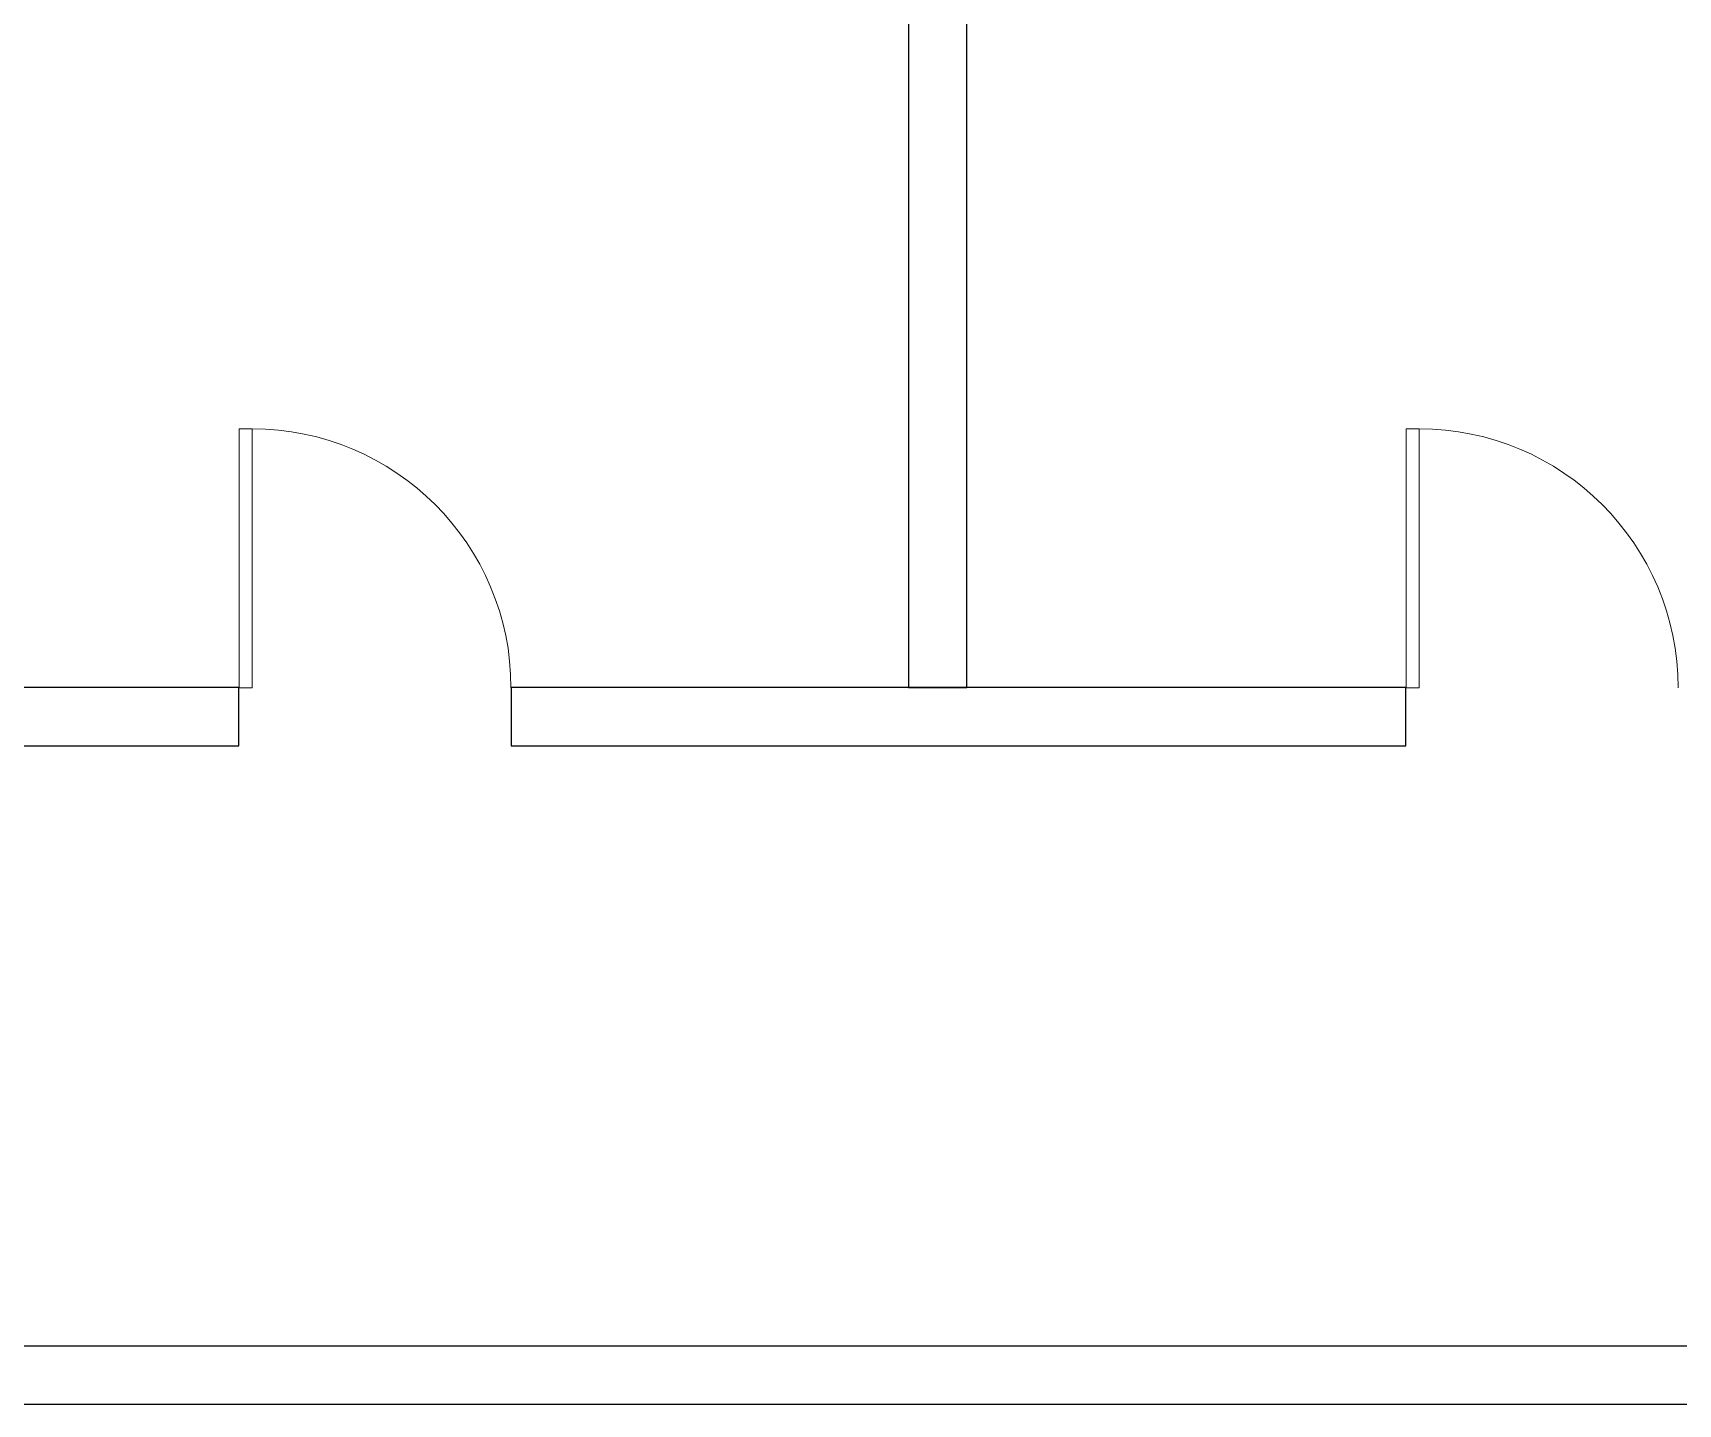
# Model space of a CAD drawing. Header units: millimetres. Extents: x 781 to 47484, y 534 to 14754.
# Drawn here: x 23697 to 28780, y 6120 to 10357 of the extents above; entities that cross this region are included whole.
import ezdxf

# ---------------------------------------------------------------- set-up
doc = ezdxf.new("R2010")
doc.units = ezdxf.units.MM
doc.header["$MEASUREMENT"] = 0
doc.layers.add('layer 1', color=7, linetype='Continuous')

msp = doc.modelspace()

# ---------------------------------------------------------------- linework, layer by layer
for p, q in [((15469.6, 6300), (29912.5, 6300)), ((15462.2, 6120), (29911.4, 6120))]:
    msp.add_line(p, q)
at = {"layer": 'layer 1', "color": 0, "lineweight": 20}
for points in [[(24334.3, 8333.8), (24374.3, 8333.8), (24374.3, 9133.8), (24334.3, 9133.8), (24334.3, 8333.8)], [(27940, 8333.8), (27980, 8333.8), (27980, 9133.8), (27940, 9133.8), (27940, 8333.8)]]:
    msp.add_lwpolyline(points, close=True, dxfattribs=at)
at = {"layer": 'layer 1', "color": 0}
for points in [[(21733.6, 8154.3), (24333.8, 8154.3), (24333.8, 8334.3), (21733.6, 8334.3), (21733.6, 8154.3)], [(25175.2, 8154.3), (27939.2, 8154.3), (27939.2, 8334.3), (25175.2, 8334.3), (25175.2, 8154.3)]]:
    msp.add_lwpolyline(points, close=True, dxfattribs=at)
msp.add_open_spline([(26402.7, 8334.3), (26402.7, 8334.3), (26402.7, 14414.3), (26402.7, 14414.3), (26402.7, 14414.3), (26402.7, 14414.3), (26582.7, 14414.3), (26582.7, 14414.3), (26582.7, 14414.3), (26582.7, 14414.3), (26582.7, 8334.3), (26582.7, 8334.3), (26582.7, 8334.3), (26582.7, 8334.3), (26402.7, 8334.3), (26402.7, 8334.3)], degree=3, knots=[0, 0, 0, 0, 0.25, 0.25, 0.25, 0.25, 0.5, 0.5, 0.5, 0.5, 0.75, 0.75, 0.75, 0.75, 1, 1, 1, 1], dxfattribs=at)
at = {"layer": 'layer 1', "color": 0, "lineweight": 20}
for points in [[(24374.3, 9133.8), (24816.1, 9133.8), (25174.3, 8775.6), (25174.3, 8333.8)], [(27980, 9133.8), (28421.8, 9133.8), (28780, 8775.6), (28780, 8333.8)]]:
    msp.add_open_spline(points, degree=3, dxfattribs=at)

doc.saveas('drawing.dxf')
